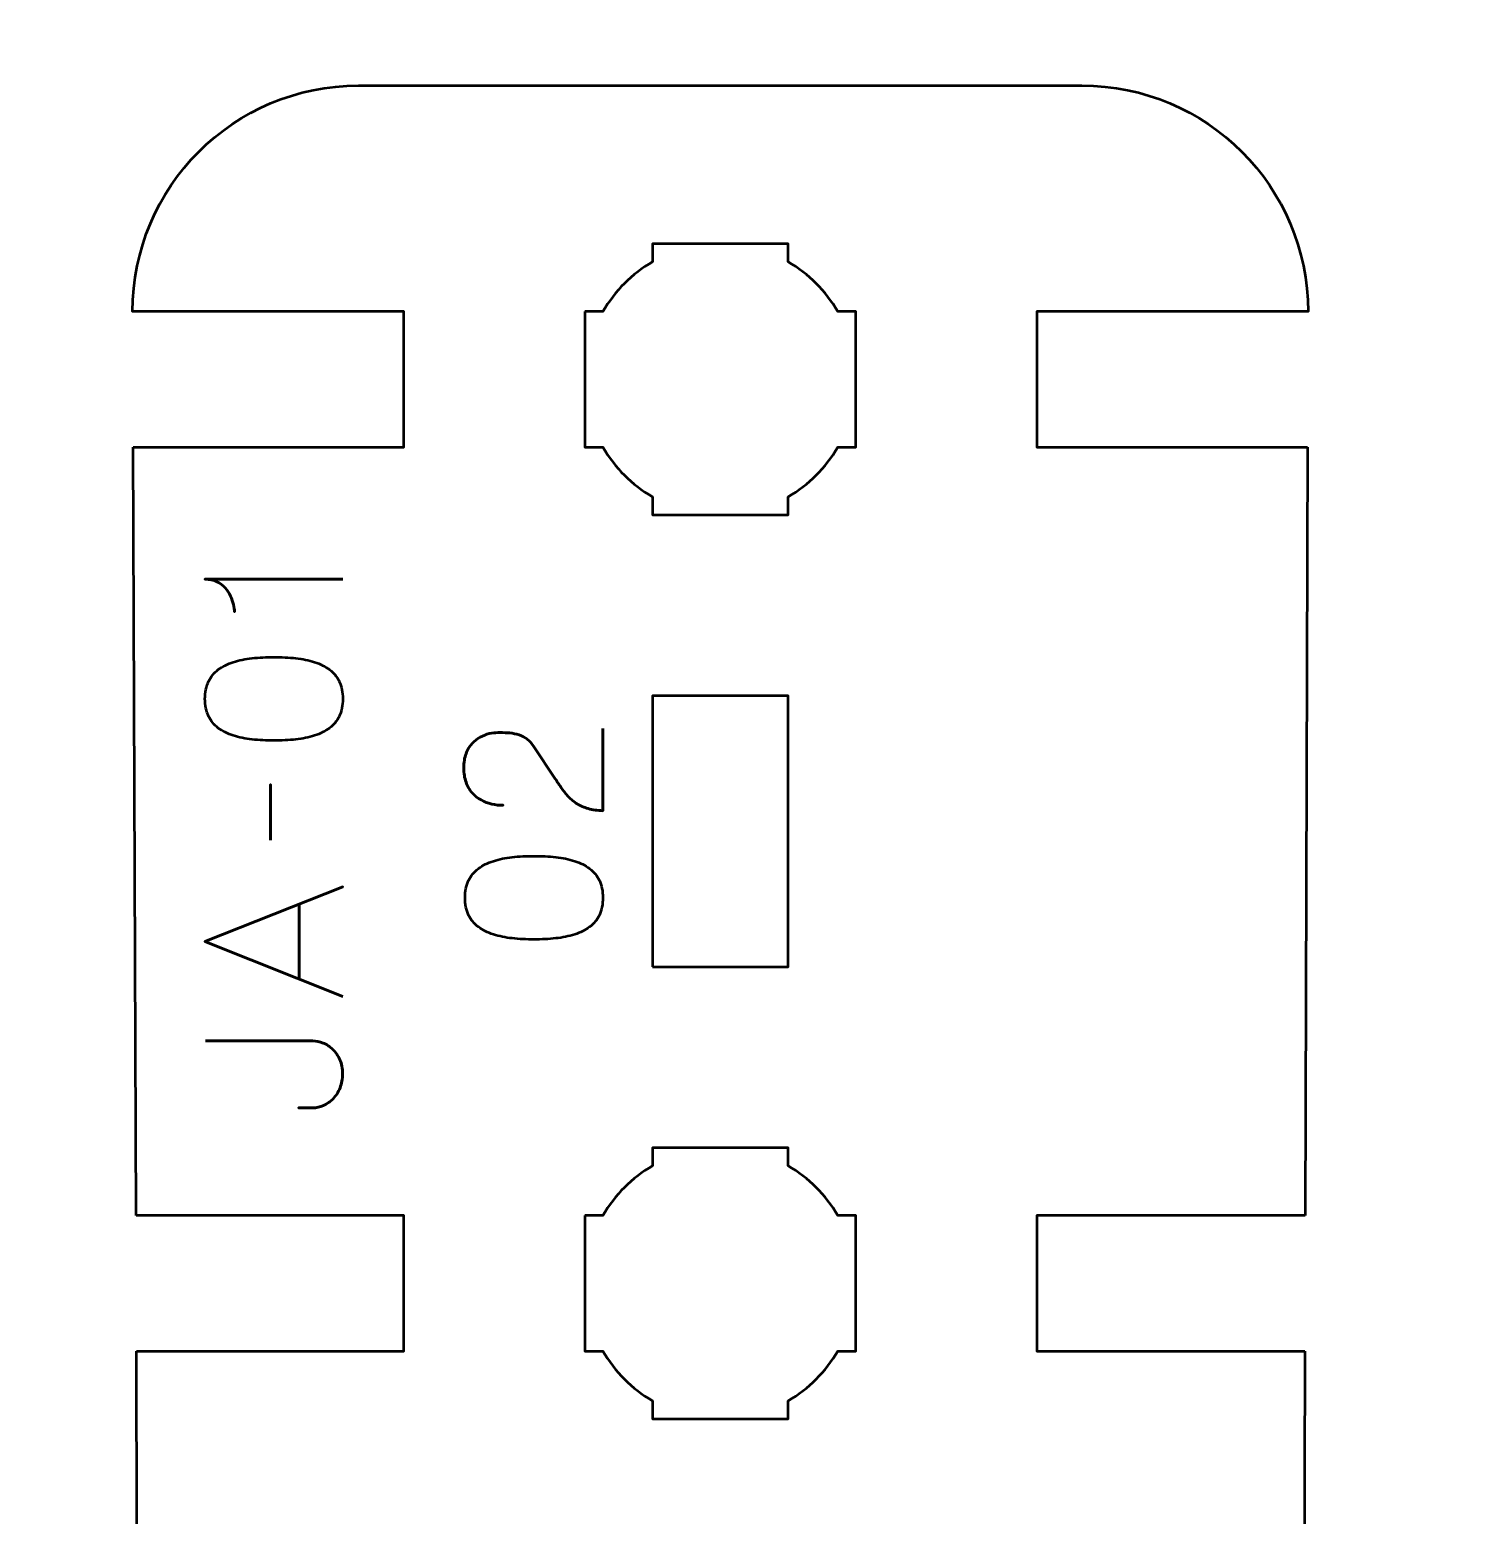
# Model space of a CAD drawing. Header units: centimetres. Extents: x -21 to 0, y -29.7 to 0.
# Drawn here: x -13.678 to -10.5, y -26.413 to -23.126 of the extents above; entities that cross this region are included whole.
import ezdxf

# ---------------------------------------------------------------- set-up
doc = ezdxf.new("R2010")
doc.units = ezdxf.units.CM
doc.header["$MEASUREMENT"] = 0
doc.layers.add('Layer 1', color=7, linetype='Continuous')

msp = doc.modelspace()

# ---------------------------------------------------------------- linework, layer by layer
at = {"layer": 'Layer 1', "color": 1, "lineweight": 53}
msp.add_open_spline([(-21.00003, -29.19995), (-21.00003, -29.19995), (-21.00003, -3.49992), (-21.00003, -3.49992), (-21.00003, -3.49992), (-21.00003, -3.41709), (-20.93286, -3.34992), (-20.85003, -3.34992), (-20.85003, -3.34992), (-20.7672, -3.34992), (-20.70003, -3.28275), (-20.70003, -3.19992), (-20.70003, -3.19992), (-20.70003, -3.11709), (-20.7672, -3.04992), (-20.85003, -3.04992), (-20.85003, -3.04992), (-20.93286, -3.04992), (-21.00003, -2.98275), (-21.00003, -2.89992), (-21.00003, -2.89992), (-21.00003, -2.81709), (-20.93286, -2.74992), (-20.85003, -2.74992), (-20.85003, -2.74992), (-20.7672, -2.74992), (-20.70003, -2.68275), (-20.70003, -2.59992), (-20.70003, -2.59992), (-20.70003, -2.51709), (-20.7672, -2.44992), (-20.85003, -2.44992), (-20.85003, -2.44992), (-20.93286, -2.44992), (-21.00003, -2.38275), (-21.00003, -2.29992), (-21.00003, -2.29992), (-21.00003, -2.21709), (-20.93286, -2.14992), (-20.85003, -2.14992), (-20.85003, -2.14992), (-20.7672, -2.14992), (-20.70003, -2.08275), (-20.70003, -1.99992), (-20.70003, -1.99992), (-20.70003, -1.91709), (-20.7672, -1.84992), (-20.85003, -1.84992), (-20.85003, -1.84992), (-20.93286, -1.84992), (-21.00003, -1.78275), (-21.00003, -1.69992), (-21.00003, -1.69992), (-21.00003, -1.61709), (-20.93286, -1.54992), (-20.85003, -1.54992), (-20.85003, -1.54992), (-20.7672, -1.54992), (-20.70003, -1.48275), (-20.70003, -1.39992), (-20.70003, -1.39992), (-20.70003, -1.31709), (-20.7672, -1.24992), (-20.85003, -1.24992), (-20.85003, -1.24992), (-20.93286, -1.24992), (-21.00003, -1.18275), (-21.00003, -1.09992), (-21.00003, -1.09992), (-21.00003, -1.09992), (-21.00003, -0.49992), (-21.00003, -0.49992), (-21.00003, -0.49992), (-21.00003, -0.22295), (-20.77694, 0.00004), (-20.49994, 0.00004), (-20.49994, 0.00004), (-20.49994, 0.00004), (-0.50008, 0.00004), (-0.50008, 0.00004), (-0.50008, 0.00004), (-0.22294, 0.00004), (0.00002, -0.22295), (0.00002, -0.49992), (0.00002, -0.49992), (0.00002, -0.49992), (0.00002, -29.19995), (0.00002, -29.19995), (0.00002, -29.19995), (0.00002, -29.47695), (-0.22294, -29.70004), (-0.50008, -29.70004), (-0.50008, -29.70004), (-0.50008, -29.70004), (-20.49994, -29.70004), (-20.49994, -29.70004), (-20.49994, -29.70004), (-20.77694, -29.70004), (-21.00003, -29.47695), (-21.00003, -29.19995)], degree=3, knots=[0, 0, 0, 0, 0.04, 0.04, 0.04, 0.04, 0.08, 0.08, 0.08, 0.08, 0.12, 0.12, 0.12, 0.12, 0.16, 0.16, 0.16, 0.16, 0.2, 0.2, 0.2, 0.2, 0.24, 0.24, 0.24, 0.24, 0.28, 0.28, 0.28, 0.28, 0.32, 0.32, 0.32, 0.32, 0.36, 0.36, 0.36, 0.36, 0.4, 0.4, 0.4, 0.4, 0.44, 0.44, 0.44, 0.44, 0.48, 0.48, 0.48, 0.48, 0.52, 0.52, 0.52, 0.52, 0.56, 0.56, 0.56, 0.56, 0.6, 0.6, 0.6, 0.6, 0.64, 0.64, 0.64, 0.64, 0.68, 0.68, 0.68, 0.68, 0.72, 0.72, 0.72, 0.72, 0.76, 0.76, 0.76, 0.76, 0.8, 0.8, 0.8, 0.8, 0.84, 0.84, 0.84, 0.84, 0.88, 0.88, 0.88, 0.88, 0.92, 0.92, 0.92, 0.92, 0.96, 0.96, 0.96, 0.96, 1, 1, 1, 1], dxfattribs=at)
at = {"layer": 'Layer 1', "lineweight": 53}
for points, knots in [([(-13.44883, -24.05), (-13.44883, -24.05), (-12.85, -24.05), (-12.85, -24.05), (-12.85, -24.05), (-12.85, -24.05), (-12.85, -23.75), (-12.85, -23.75), (-12.85, -23.75), (-12.85, -23.75), (-13.45, -23.75), (-13.45, -23.75), (-13.45, -23.75), (-13.45, -23.47391), (-13.22609, -23.25), (-12.95, -23.25), (-12.95, -23.25), (-12.95, -23.25), (-11.35, -23.25), (-11.35, -23.25), (-11.35, -23.25), (-11.07391, -23.25), (-10.85, -23.47391), (-10.85, -23.75), (-10.85, -23.75), (-10.85, -23.75), (-11.45, -23.75), (-11.45, -23.75), (-11.45, -23.75), (-11.45, -23.75), (-11.45, -24.05), (-11.45, -24.05), (-11.45, -24.05), (-11.45, -24.05), (-10.85094, -24.05), (-10.85094, -24.05)], [0, 0, 0, 0, 0.1111111, 0.1111111, 0.1111111, 0.1111111, 0.2222222, 0.2222222, 0.2222222, 0.2222222, 0.3333333, 0.3333333, 0.3333333, 0.3333333, 0.4444444, 0.4444444, 0.4444444, 0.4444444, 0.5555556, 0.5555556, 0.5555556, 0.5555556, 0.6666667, 0.6666667, 0.6666667, 0.6666667, 0.7777778, 0.7777778, 0.7777778, 0.7777778, 0.8888889, 0.8888889, 0.8888889, 0.8888889, 1, 1, 1, 1]), ([(-12.45, -23.75), (-12.45, -23.75), (-12.40985, -23.75), (-12.40985, -23.75), (-12.40985, -23.75), (-12.3835, -23.70447), (-12.34553, -23.6665), (-12.3, -23.64015), (-12.3, -23.64015), (-12.3, -23.64015), (-12.3, -23.6), (-12.3, -23.6), (-12.3, -23.6), (-12.3, -23.6), (-12.15, -23.6), (-12.15, -23.6), (-12.15, -23.6), (-12.15, -23.6), (-12, -23.6), (-12, -23.6), (-12, -23.6), (-12, -23.6), (-12, -23.64015), (-12, -23.64015), (-12, -23.64015), (-11.95447, -23.6665), (-11.9165, -23.70447), (-11.89015, -23.75), (-11.89015, -23.75), (-11.89015, -23.75), (-11.85, -23.75), (-11.85, -23.75), (-11.85, -23.75), (-11.85, -23.75), (-11.85, -23.9), (-11.85, -23.9), (-11.85, -23.9), (-11.85, -23.9), (-11.85, -24.05), (-11.85, -24.05), (-11.85, -24.05), (-11.85, -24.05), (-11.89015, -24.05), (-11.89015, -24.05), (-11.89015, -24.05), (-11.9165, -24.09553), (-11.95447, -24.1335), (-12, -24.15985), (-12, -24.15985), (-12, -24.15985), (-12, -24.2), (-12, -24.2), (-12, -24.2), (-12, -24.2), (-12.15, -24.2), (-12.15, -24.2), (-12.15, -24.2), (-12.15, -24.2), (-12.3, -24.2), (-12.3, -24.2), (-12.3, -24.2), (-12.3, -24.2), (-12.3, -24.15985), (-12.3, -24.15985), (-12.3, -24.15985), (-12.34553, -24.1335), (-12.3835, -24.09553), (-12.40985, -24.05), (-12.40985, -24.05), (-12.40985, -24.05), (-12.45, -24.05), (-12.45, -24.05), (-12.45, -24.05), (-12.45, -24.05), (-12.45, -23.9), (-12.45, -23.9), (-12.45, -23.9), (-12.45, -23.9), (-12.45, -23.75), (-12.45, -23.75)], [0, 0, 0, 0, 0.05, 0.05, 0.05, 0.05, 0.1, 0.1, 0.1, 0.1, 0.15, 0.15, 0.15, 0.15, 0.2, 0.2, 0.2, 0.2, 0.25, 0.25, 0.25, 0.25, 0.3, 0.3, 0.3, 0.3, 0.35, 0.35, 0.35, 0.35, 0.4, 0.4, 0.4, 0.4, 0.45, 0.45, 0.45, 0.45, 0.5, 0.5, 0.5, 0.5, 0.55, 0.55, 0.55, 0.55, 0.6, 0.6, 0.6, 0.6, 0.65, 0.65, 0.65, 0.65, 0.7, 0.7, 0.7, 0.7, 0.75, 0.75, 0.75, 0.75, 0.8, 0.8, 0.8, 0.8, 0.85, 0.85, 0.85, 0.85, 0.9, 0.9, 0.9, 0.9, 0.95, 0.95, 0.95, 0.95, 1, 1, 1, 1]), ([(-12.3, -25.2), (-12.3, -25.2), (-12.3, -24.6), (-12.3, -24.6), (-12.3, -24.6), (-12.3, -24.6), (-12, -24.6), (-12, -24.6), (-12, -24.6), (-12, -24.6), (-12, -25.2), (-12, -25.2), (-12, -25.2), (-12, -25.2), (-12.3, -25.2), (-12.3, -25.2)], [0, 0, 0, 0, 0.25, 0.25, 0.25, 0.25, 0.5, 0.5, 0.5, 0.5, 0.75, 0.75, 0.75, 0.75, 1, 1, 1, 1]), ([(-12.45, -25.75), (-12.45, -25.75), (-12.40985, -25.75), (-12.40985, -25.75), (-12.40985, -25.75), (-12.3835, -25.70447), (-12.34553, -25.6665), (-12.3, -25.64015), (-12.3, -25.64015), (-12.3, -25.64015), (-12.3, -25.6), (-12.3, -25.6), (-12.3, -25.6), (-12.3, -25.6), (-12.15, -25.6), (-12.15, -25.6), (-12.15, -25.6), (-12.15, -25.6), (-12, -25.6), (-12, -25.6), (-12, -25.6), (-12, -25.6), (-12, -25.64015), (-12, -25.64015), (-12, -25.64015), (-11.95447, -25.6665), (-11.9165, -25.70447), (-11.89015, -25.75), (-11.89015, -25.75), (-11.89015, -25.75), (-11.85, -25.75), (-11.85, -25.75), (-11.85, -25.75), (-11.85, -25.75), (-11.85, -25.9), (-11.85, -25.9), (-11.85, -25.9), (-11.85, -25.9), (-11.85, -26.05), (-11.85, -26.05), (-11.85, -26.05), (-11.85, -26.05), (-11.89015, -26.05), (-11.89015, -26.05), (-11.89015, -26.05), (-11.9165, -26.09553), (-11.95447, -26.1335), (-12, -26.15985), (-12, -26.15985), (-12, -26.15985), (-12, -26.2), (-12, -26.2), (-12, -26.2), (-12, -26.2), (-12.15, -26.2), (-12.15, -26.2), (-12.15, -26.2), (-12.15, -26.2), (-12.3, -26.2), (-12.3, -26.2), (-12.3, -26.2), (-12.3, -26.2), (-12.3, -26.15985), (-12.3, -26.15985), (-12.3, -26.15985), (-12.34553, -26.1335), (-12.3835, -26.09553), (-12.40985, -26.05), (-12.40985, -26.05), (-12.40985, -26.05), (-12.45, -26.05), (-12.45, -26.05), (-12.45, -26.05), (-12.45, -26.05), (-12.45, -25.9), (-12.45, -25.9), (-12.45, -25.9), (-12.45, -25.9), (-12.45, -25.75), (-12.45, -25.75)], [0, 0, 0, 0, 0.05, 0.05, 0.05, 0.05, 0.1, 0.1, 0.1, 0.1, 0.15, 0.15, 0.15, 0.15, 0.2, 0.2, 0.2, 0.2, 0.25, 0.25, 0.25, 0.25, 0.3, 0.3, 0.3, 0.3, 0.35, 0.35, 0.35, 0.35, 0.4, 0.4, 0.4, 0.4, 0.45, 0.45, 0.45, 0.45, 0.5, 0.5, 0.5, 0.5, 0.55, 0.55, 0.55, 0.55, 0.6, 0.6, 0.6, 0.6, 0.65, 0.65, 0.65, 0.65, 0.7, 0.7, 0.7, 0.7, 0.75, 0.75, 0.75, 0.75, 0.8, 0.8, 0.8, 0.8, 0.85, 0.85, 0.85, 0.85, 0.9, 0.9, 0.9, 0.9, 0.95, 0.95, 0.95, 0.95, 1, 1, 1, 1]), ([(-13.44101, -26.05), (-13.44101, -26.05), (-12.85, -26.05), (-12.85, -26.05), (-12.85, -26.05), (-12.85, -26.05), (-12.85, -25.75), (-12.85, -25.75), (-12.85, -25.75), (-12.85, -25.75), (-13.44219, -25.75), (-13.44219, -25.75)], [0, 0, 0, 0, 0.3333333, 0.3333333, 0.3333333, 0.3333333, 0.6666667, 0.6666667, 0.6666667, 0.6666667, 1, 1, 1, 1]), ([(-10.85625, -25.75), (-10.85625, -25.75), (-11.45, -25.75), (-11.45, -25.75), (-11.45, -25.75), (-11.45, -25.75), (-11.45, -26.05), (-11.45, -26.05), (-11.45, -26.05), (-11.45, -26.05), (-10.85719, -26.05), (-10.85719, -26.05)], [0, 0, 0, 0, 0.3333333, 0.3333333, 0.3333333, 0.3333333, 0.6666667, 0.6666667, 0.6666667, 0.6666667, 1, 1, 1, 1])]:
    msp.add_open_spline(points, degree=3, knots=knots, dxfattribs=at)
at = {"layer": 'Layer 1', "color": 3, "lineweight": 53}
for points in [[(-13.44219, -25.75), (-13.44219, -25.75), (-13.44883, -24.05), (-13.44883, -24.05)], [(-10.85094, -24.05), (-10.85094, -24.05), (-10.85625, -25.75), (-10.85625, -25.75)], [(-13.4375, -28.05), (-13.4375, -28.05), (-13.44101, -26.05), (-13.44101, -26.05)], [(-10.85719, -26.05), (-10.85719, -26.05), (-10.8625, -28.05), (-10.8625, -28.05)]]:
    msp.add_open_spline(points, degree=3, dxfattribs=at)
at = {"layer": 'Layer 1', "color": 5, "lineweight": 53}
for points, knots in [([(-12.98505, -24.34231), (-12.98505, -24.34231), (-13.29027, -24.34231), (-13.29027, -24.34231), (-13.29027, -24.34231), (-13.2799, -24.34238), (-13.27101, -24.34422), (-13.2636, -24.34775), (-13.2636, -24.34775), (-13.25612, -24.3512), (-13.24998, -24.35579), (-13.24505, -24.36143), (-13.24505, -24.36143), (-13.24011, -24.36708), (-13.23616, -24.37315), (-13.23319, -24.37964), (-13.23319, -24.37964), (-13.2303, -24.38613), (-13.22811, -24.39241), (-13.22677, -24.39848), (-13.22677, -24.39848), (-13.22536, -24.40461), (-13.22451, -24.40984), (-13.22423, -24.41428), (-13.22423, -24.41428), (-13.22451, -24.40984), (-13.22536, -24.40461), (-13.22677, -24.39848), (-13.22677, -24.39848), (-13.22811, -24.39241), (-13.2303, -24.38613), (-13.23319, -24.37964), (-13.23319, -24.37964), (-13.23616, -24.37315), (-13.24011, -24.36708), (-13.24505, -24.36143), (-13.24505, -24.36143), (-13.24998, -24.35579), (-13.25612, -24.3512), (-13.2636, -24.34775), (-13.2636, -24.34775), (-13.27101, -24.34422), (-13.2799, -24.34238), (-13.29027, -24.34231), (-13.29027, -24.34231), (-13.29027, -24.34231), (-12.98505, -24.34231), (-12.98505, -24.34231)], [0, 0, 0, 0, 0.0833333, 0.0833333, 0.0833333, 0.0833333, 0.1666667, 0.1666667, 0.1666667, 0.1666667, 0.25, 0.25, 0.25, 0.25, 0.3333333, 0.3333333, 0.3333333, 0.3333333, 0.4166667, 0.4166667, 0.4166667, 0.4166667, 0.5, 0.5, 0.5, 0.5, 0.5833333, 0.5833333, 0.5833333, 0.5833333, 0.6666667, 0.6666667, 0.6666667, 0.6666667, 0.75, 0.75, 0.75, 0.75, 0.8333333, 0.8333333, 0.8333333, 0.8333333, 0.9166667, 0.9166667, 0.9166667, 0.9166667, 1, 1, 1, 1]), ([(-12.98505, -24.60689), (-12.98512, -24.59208), (-12.98773, -24.57931), (-12.99281, -24.56865), (-12.99281, -24.56865), (-12.99789, -24.55807), (-13.00516, -24.54925), (-13.0144, -24.5422), (-13.0144, -24.5422), (-13.02371, -24.53521), (-13.03472, -24.52971), (-13.04742, -24.52562), (-13.04742, -24.52562), (-13.06012, -24.52159), (-13.07402, -24.5187), (-13.08926, -24.51708), (-13.08926, -24.51708), (-13.1045, -24.51538), (-13.12052, -24.51454), (-13.13745, -24.51461), (-13.13745, -24.51461), (-13.15431, -24.51454), (-13.17033, -24.51538), (-13.1855, -24.51708), (-13.1855, -24.51708), (-13.20067, -24.5187), (-13.21464, -24.52159), (-13.22734, -24.52562), (-13.22734, -24.52562), (-13.23997, -24.52971), (-13.25097, -24.53521), (-13.26036, -24.5422), (-13.26036, -24.5422), (-13.26967, -24.54925), (-13.27694, -24.55807), (-13.28202, -24.56865), (-13.28202, -24.56865), (-13.28717, -24.57931), (-13.28978, -24.59208), (-13.28985, -24.60689), (-13.28985, -24.60689), (-13.28978, -24.62171), (-13.28717, -24.63448), (-13.28202, -24.64514), (-13.28202, -24.64514), (-13.27694, -24.65572), (-13.26967, -24.66454), (-13.26036, -24.67159), (-13.26036, -24.67159), (-13.25097, -24.67858), (-13.23997, -24.68408), (-13.22734, -24.68817), (-13.22734, -24.68817), (-13.21464, -24.6922), (-13.20067, -24.69509), (-13.1855, -24.69671), (-13.1855, -24.69671), (-13.17033, -24.6984), (-13.15431, -24.69925), (-13.13745, -24.69918), (-13.13745, -24.69918), (-13.12052, -24.69925), (-13.1045, -24.6984), (-13.08926, -24.69671), (-13.08926, -24.69671), (-13.07402, -24.69509), (-13.06012, -24.6922), (-13.04742, -24.68817), (-13.04742, -24.68817), (-13.03472, -24.68408), (-13.02371, -24.67858), (-13.0144, -24.67159), (-13.0144, -24.67159), (-13.00516, -24.66454), (-12.99789, -24.65572), (-12.99281, -24.64514), (-12.99281, -24.64514), (-12.98773, -24.63448), (-12.98512, -24.62171), (-12.98505, -24.60689)], [0, 0, 0, 0, 0.05, 0.05, 0.05, 0.05, 0.1, 0.1, 0.1, 0.1, 0.15, 0.15, 0.15, 0.15, 0.2, 0.2, 0.2, 0.2, 0.25, 0.25, 0.25, 0.25, 0.3, 0.3, 0.3, 0.3, 0.35, 0.35, 0.35, 0.35, 0.4, 0.4, 0.4, 0.4, 0.45, 0.45, 0.45, 0.45, 0.5, 0.5, 0.5, 0.5, 0.55, 0.55, 0.55, 0.55, 0.6, 0.6, 0.6, 0.6, 0.65, 0.65, 0.65, 0.65, 0.7, 0.7, 0.7, 0.7, 0.75, 0.75, 0.75, 0.75, 0.8, 0.8, 0.8, 0.8, 0.85, 0.85, 0.85, 0.85, 0.9, 0.9, 0.9, 0.9, 0.95, 0.95, 0.95, 0.95, 1, 1, 1, 1]), ([(-12.98505, -24.60689), (-12.98512, -24.59208), (-12.98773, -24.57931), (-12.99281, -24.56865), (-12.99281, -24.56865), (-12.99789, -24.55807), (-13.00516, -24.54925), (-13.0144, -24.5422), (-13.0144, -24.5422), (-13.02371, -24.53521), (-13.03472, -24.52971), (-13.04742, -24.52562), (-13.04742, -24.52562), (-13.06012, -24.52159), (-13.07402, -24.5187), (-13.08926, -24.51708), (-13.08926, -24.51708), (-13.1045, -24.51538), (-13.12052, -24.51454), (-13.13745, -24.51461), (-13.13745, -24.51461), (-13.15431, -24.51454), (-13.17033, -24.51538), (-13.1855, -24.51708), (-13.1855, -24.51708), (-13.20067, -24.5187), (-13.21464, -24.52159), (-13.22734, -24.52562), (-13.22734, -24.52562), (-13.23997, -24.52971), (-13.25097, -24.53521), (-13.26036, -24.5422), (-13.26036, -24.5422), (-13.26967, -24.54925), (-13.27694, -24.55807), (-13.28202, -24.56865), (-13.28202, -24.56865), (-13.28717, -24.57931), (-13.28978, -24.59208), (-13.28985, -24.60689), (-13.28985, -24.60689), (-13.28978, -24.62171), (-13.28717, -24.63448), (-13.28202, -24.64514), (-13.28202, -24.64514), (-13.27694, -24.65572), (-13.26967, -24.66454), (-13.26036, -24.67159), (-13.26036, -24.67159), (-13.25097, -24.67858), (-13.23997, -24.68408), (-13.22734, -24.68817), (-13.22734, -24.68817), (-13.21464, -24.6922), (-13.20067, -24.69509), (-13.1855, -24.69671), (-13.1855, -24.69671), (-13.17033, -24.6984), (-13.15431, -24.69925), (-13.13745, -24.69918), (-13.13745, -24.69918), (-13.12052, -24.69925), (-13.1045, -24.6984), (-13.08926, -24.69671), (-13.08926, -24.69671), (-13.07402, -24.69509), (-13.06012, -24.6922), (-13.04742, -24.68817), (-13.04742, -24.68817), (-13.03472, -24.68408), (-13.02371, -24.67858), (-13.0144, -24.67159), (-13.0144, -24.67159), (-13.00516, -24.66454), (-12.99789, -24.65572), (-12.99281, -24.64514), (-12.99281, -24.64514), (-12.98773, -24.63448), (-12.98512, -24.62171), (-12.98505, -24.60689)], [0, 0, 0, 0, 0.05, 0.05, 0.05, 0.05, 0.1, 0.1, 0.1, 0.1, 0.15, 0.15, 0.15, 0.15, 0.2, 0.2, 0.2, 0.2, 0.25, 0.25, 0.25, 0.25, 0.3, 0.3, 0.3, 0.3, 0.35, 0.35, 0.35, 0.35, 0.4, 0.4, 0.4, 0.4, 0.45, 0.45, 0.45, 0.45, 0.5, 0.5, 0.5, 0.5, 0.55, 0.55, 0.55, 0.55, 0.6, 0.6, 0.6, 0.6, 0.65, 0.65, 0.65, 0.65, 0.7, 0.7, 0.7, 0.7, 0.75, 0.75, 0.75, 0.75, 0.8, 0.8, 0.8, 0.8, 0.85, 0.85, 0.85, 0.85, 0.9, 0.9, 0.9, 0.9, 0.95, 0.95, 0.95, 0.95, 1, 1, 1, 1]), ([(-12.40974, -24.67272), (-12.40974, -24.67272), (-12.40974, -24.85433), (-12.40974, -24.85433), (-12.40974, -24.85433), (-12.42202, -24.85398), (-12.43288, -24.85243), (-12.4422, -24.84981), (-12.4422, -24.84981), (-12.45151, -24.84713), (-12.45969, -24.84354), (-12.46675, -24.83909), (-12.46675, -24.83909), (-12.4738, -24.83457), (-12.48008, -24.82942), (-12.48559, -24.82357), (-12.48559, -24.82357), (-12.49116, -24.81771), (-12.49624, -24.81143), (-12.50104, -24.80466), (-12.50104, -24.80466), (-12.50577, -24.79789), (-12.51049, -24.7909), (-12.51515, -24.78363), (-12.51515, -24.78363), (-12.51515, -24.78363), (-12.56341, -24.71124), (-12.56341, -24.71124), (-12.56341, -24.71124), (-12.56863, -24.70384), (-12.57427, -24.69805), (-12.58048, -24.69396), (-12.58048, -24.69396), (-12.58662, -24.6898), (-12.59311, -24.6869), (-12.59989, -24.68514), (-12.59989, -24.68514), (-12.60673, -24.68345), (-12.61364, -24.68239), (-12.62077, -24.68204), (-12.62077, -24.68204), (-12.6279, -24.68168), (-12.63502, -24.68154), (-12.64215, -24.68161), (-12.64215, -24.68161), (-12.648, -24.68161), (-12.65428, -24.68239), (-12.66106, -24.68394), (-12.66106, -24.68394), (-12.66776, -24.68556), (-12.67446, -24.6881), (-12.68109, -24.6917), (-12.68109, -24.6917), (-12.68773, -24.6953), (-12.69379, -24.7001), (-12.6993, -24.70609), (-12.6993, -24.70609), (-12.70473, -24.71209), (-12.7091, -24.7195), (-12.71242, -24.72832), (-12.71242, -24.72832), (-12.71574, -24.73714), (-12.71743, -24.74751), (-12.7175, -24.7595), (-12.7175, -24.7595), (-12.71743, -24.77157), (-12.71574, -24.78222), (-12.71249, -24.7914), (-12.71249, -24.7914), (-12.70925, -24.80057), (-12.70473, -24.8084), (-12.69902, -24.81489), (-12.69902, -24.81489), (-12.6933, -24.82138), (-12.68667, -24.8266), (-12.67926, -24.83069), (-12.67926, -24.83069), (-12.67185, -24.83479), (-12.66395, -24.83775), (-12.65562, -24.83965), (-12.65562, -24.83965), (-12.6473, -24.84156), (-12.63883, -24.84248), (-12.63029, -24.84248), (-12.63029, -24.84248), (-12.63883, -24.84248), (-12.6473, -24.84156), (-12.65562, -24.83965), (-12.65562, -24.83965), (-12.66395, -24.83775), (-12.67185, -24.83479), (-12.67926, -24.83069), (-12.67926, -24.83069), (-12.68667, -24.8266), (-12.6933, -24.82138), (-12.69902, -24.81489), (-12.69902, -24.81489), (-12.70473, -24.8084), (-12.70925, -24.80057), (-12.71249, -24.7914), (-12.71249, -24.7914), (-12.71574, -24.78222), (-12.71743, -24.77157), (-12.7175, -24.7595), (-12.7175, -24.7595), (-12.71743, -24.74751), (-12.71574, -24.73714), (-12.71242, -24.72832), (-12.71242, -24.72832), (-12.7091, -24.7195), (-12.70473, -24.71209), (-12.6993, -24.70609), (-12.6993, -24.70609), (-12.69379, -24.7001), (-12.68773, -24.6953), (-12.68109, -24.6917), (-12.68109, -24.6917), (-12.67446, -24.6881), (-12.66776, -24.68556), (-12.66106, -24.68394), (-12.66106, -24.68394), (-12.65428, -24.68239), (-12.648, -24.68161), (-12.64215, -24.68161), (-12.64215, -24.68161), (-12.63502, -24.68154), (-12.6279, -24.68168), (-12.62077, -24.68204), (-12.62077, -24.68204), (-12.61364, -24.68239), (-12.60673, -24.68345), (-12.59989, -24.68514), (-12.59989, -24.68514), (-12.59311, -24.6869), (-12.58662, -24.6898), (-12.58048, -24.69396), (-12.58048, -24.69396), (-12.57427, -24.69805), (-12.56863, -24.70384), (-12.56341, -24.71124), (-12.56341, -24.71124), (-12.56341, -24.71124), (-12.51515, -24.78363), (-12.51515, -24.78363), (-12.51515, -24.78363), (-12.51049, -24.7909), (-12.50577, -24.79789), (-12.50104, -24.80466), (-12.50104, -24.80466), (-12.49624, -24.81143), (-12.49116, -24.81771), (-12.48559, -24.82357), (-12.48559, -24.82357), (-12.48008, -24.82942), (-12.4738, -24.83457), (-12.46675, -24.83909), (-12.46675, -24.83909), (-12.45969, -24.84354), (-12.45151, -24.84713), (-12.4422, -24.84981), (-12.4422, -24.84981), (-12.43288, -24.85243), (-12.42202, -24.85398), (-12.40974, -24.85433), (-12.40974, -24.85433), (-12.40974, -24.85433), (-12.40974, -24.67272), (-12.40974, -24.67272)], [0, 0, 0, 0, 0.0238095, 0.0238095, 0.0238095, 0.0238095, 0.047619, 0.047619, 0.047619, 0.047619, 0.0714286, 0.0714286, 0.0714286, 0.0714286, 0.0952381, 0.0952381, 0.0952381, 0.0952381, 0.1190476, 0.1190476, 0.1190476, 0.1190476, 0.1428571, 0.1428571, 0.1428571, 0.1428571, 0.1666667, 0.1666667, 0.1666667, 0.1666667, 0.1904762, 0.1904762, 0.1904762, 0.1904762, 0.2142857, 0.2142857, 0.2142857, 0.2142857, 0.2380952, 0.2380952, 0.2380952, 0.2380952, 0.2619048, 0.2619048, 0.2619048, 0.2619048, 0.2857143, 0.2857143, 0.2857143, 0.2857143, 0.3095238, 0.3095238, 0.3095238, 0.3095238, 0.3333333, 0.3333333, 0.3333333, 0.3333333, 0.3571429, 0.3571429, 0.3571429, 0.3571429, 0.3809524, 0.3809524, 0.3809524, 0.3809524, 0.4047619, 0.4047619, 0.4047619, 0.4047619, 0.4285714, 0.4285714, 0.4285714, 0.4285714, 0.452381, 0.452381, 0.452381, 0.452381, 0.4761905, 0.4761905, 0.4761905, 0.4761905, 0.5, 0.5, 0.5, 0.5, 0.5238095, 0.5238095, 0.5238095, 0.5238095, 0.547619, 0.547619, 0.547619, 0.547619, 0.5714286, 0.5714286, 0.5714286, 0.5714286, 0.5952381, 0.5952381, 0.5952381, 0.5952381, 0.6190476, 0.6190476, 0.6190476, 0.6190476, 0.6428571, 0.6428571, 0.6428571, 0.6428571, 0.6666667, 0.6666667, 0.6666667, 0.6666667, 0.6904762, 0.6904762, 0.6904762, 0.6904762, 0.7142857, 0.7142857, 0.7142857, 0.7142857, 0.7380952, 0.7380952, 0.7380952, 0.7380952, 0.7619048, 0.7619048, 0.7619048, 0.7619048, 0.7857143, 0.7857143, 0.7857143, 0.7857143, 0.8095238, 0.8095238, 0.8095238, 0.8095238, 0.8333333, 0.8333333, 0.8333333, 0.8333333, 0.8571429, 0.8571429, 0.8571429, 0.8571429, 0.8809524, 0.8809524, 0.8809524, 0.8809524, 0.9047619, 0.9047619, 0.9047619, 0.9047619, 0.9285714, 0.9285714, 0.9285714, 0.9285714, 0.952381, 0.952381, 0.952381, 0.952381, 0.9761905, 0.9761905, 0.9761905, 0.9761905, 1, 1, 1, 1]), ([(-13.14465, -24.91931), (-13.14465, -24.91931), (-13.14465, -24.79612), (-13.14465, -24.79612), (-13.14465, -24.79612), (-13.14465, -24.79612), (-13.14465, -24.91931), (-13.14465, -24.91931)], [0, 0, 0, 0, 0.5, 0.5, 0.5, 0.5, 1, 1, 1, 1]), ([(-12.40974, -25.04694), (-12.40981, -25.03213), (-12.41242, -25.01936), (-12.4175, -25.0087), (-12.4175, -25.0087), (-12.42258, -24.99812), (-12.42985, -24.9893), (-12.43909, -24.98225), (-12.43909, -24.98225), (-12.4484, -24.97526), (-12.45941, -24.96976), (-12.47211, -24.96567), (-12.47211, -24.96567), (-12.48481, -24.96164), (-12.49871, -24.95875), (-12.51395, -24.95713), (-12.51395, -24.95713), (-12.52919, -24.95543), (-12.54521, -24.95459), (-12.56214, -24.95466), (-12.56214, -24.95466), (-12.579, -24.95459), (-12.59502, -24.95543), (-12.61019, -24.95713), (-12.61019, -24.95713), (-12.62536, -24.95875), (-12.63933, -24.96164), (-12.65203, -24.96567), (-12.65203, -24.96567), (-12.66466, -24.96976), (-12.67566, -24.97526), (-12.68505, -24.98225), (-12.68505, -24.98225), (-12.69436, -24.9893), (-12.70163, -24.99812), (-12.70671, -25.0087), (-12.70671, -25.0087), (-12.71186, -25.01936), (-12.71447, -25.03213), (-12.71454, -25.04694), (-12.71454, -25.04694), (-12.71447, -25.06176), (-12.71186, -25.07453), (-12.70671, -25.08519), (-12.70671, -25.08519), (-12.70163, -25.09577), (-12.69436, -25.10459), (-12.68505, -25.11164), (-12.68505, -25.11164), (-12.67566, -25.11863), (-12.66466, -25.12413), (-12.65203, -25.12822), (-12.65203, -25.12822), (-12.63933, -25.13225), (-12.62536, -25.13514), (-12.61019, -25.13676), (-12.61019, -25.13676), (-12.59502, -25.13845), (-12.579, -25.1393), (-12.56214, -25.13923), (-12.56214, -25.13923), (-12.54521, -25.1393), (-12.52919, -25.13845), (-12.51395, -25.13676), (-12.51395, -25.13676), (-12.49871, -25.13514), (-12.48481, -25.13225), (-12.47211, -25.12822), (-12.47211, -25.12822), (-12.45941, -25.12413), (-12.4484, -25.11863), (-12.43909, -25.11164), (-12.43909, -25.11164), (-12.42985, -25.10459), (-12.42258, -25.09577), (-12.4175, -25.08519), (-12.4175, -25.08519), (-12.41242, -25.07453), (-12.40981, -25.06176), (-12.40974, -25.04694)], [0, 0, 0, 0, 0.05, 0.05, 0.05, 0.05, 0.1, 0.1, 0.1, 0.1, 0.15, 0.15, 0.15, 0.15, 0.2, 0.2, 0.2, 0.2, 0.25, 0.25, 0.25, 0.25, 0.3, 0.3, 0.3, 0.3, 0.35, 0.35, 0.35, 0.35, 0.4, 0.4, 0.4, 0.4, 0.45, 0.45, 0.45, 0.45, 0.5, 0.5, 0.5, 0.5, 0.55, 0.55, 0.55, 0.55, 0.6, 0.6, 0.6, 0.6, 0.65, 0.65, 0.65, 0.65, 0.7, 0.7, 0.7, 0.7, 0.75, 0.75, 0.75, 0.75, 0.8, 0.8, 0.8, 0.8, 0.85, 0.85, 0.85, 0.85, 0.9, 0.9, 0.9, 0.9, 0.95, 0.95, 0.95, 0.95, 1, 1, 1, 1]), ([(-12.40974, -25.04694), (-12.40981, -25.03213), (-12.41242, -25.01936), (-12.4175, -25.0087), (-12.4175, -25.0087), (-12.42258, -24.99812), (-12.42985, -24.9893), (-12.43909, -24.98225), (-12.43909, -24.98225), (-12.4484, -24.97526), (-12.45941, -24.96976), (-12.47211, -24.96567), (-12.47211, -24.96567), (-12.48481, -24.96164), (-12.49871, -24.95875), (-12.51395, -24.95713), (-12.51395, -24.95713), (-12.52919, -24.95543), (-12.54521, -24.95459), (-12.56214, -24.95466), (-12.56214, -24.95466), (-12.579, -24.95459), (-12.59502, -24.95543), (-12.61019, -24.95713), (-12.61019, -24.95713), (-12.62536, -24.95875), (-12.63933, -24.96164), (-12.65203, -24.96567), (-12.65203, -24.96567), (-12.66466, -24.96976), (-12.67566, -24.97526), (-12.68505, -24.98225), (-12.68505, -24.98225), (-12.69436, -24.9893), (-12.70163, -24.99812), (-12.70671, -25.0087), (-12.70671, -25.0087), (-12.71186, -25.01936), (-12.71447, -25.03213), (-12.71454, -25.04694), (-12.71454, -25.04694), (-12.71447, -25.06176), (-12.71186, -25.07453), (-12.70671, -25.08519), (-12.70671, -25.08519), (-12.70163, -25.09577), (-12.69436, -25.10459), (-12.68505, -25.11164), (-12.68505, -25.11164), (-12.67566, -25.11863), (-12.66466, -25.12413), (-12.65203, -25.12822), (-12.65203, -25.12822), (-12.63933, -25.13225), (-12.62536, -25.13514), (-12.61019, -25.13676), (-12.61019, -25.13676), (-12.59502, -25.13845), (-12.579, -25.1393), (-12.56214, -25.13923), (-12.56214, -25.13923), (-12.54521, -25.1393), (-12.52919, -25.13845), (-12.51395, -25.13676), (-12.51395, -25.13676), (-12.49871, -25.13514), (-12.48481, -25.13225), (-12.47211, -25.12822), (-12.47211, -25.12822), (-12.45941, -25.12413), (-12.4484, -25.11863), (-12.43909, -25.11164), (-12.43909, -25.11164), (-12.42985, -25.10459), (-12.42258, -25.09577), (-12.4175, -25.08519), (-12.4175, -25.08519), (-12.41242, -25.07453), (-12.40981, -25.06176), (-12.40974, -25.04694)], [0, 0, 0, 0, 0.05, 0.05, 0.05, 0.05, 0.1, 0.1, 0.1, 0.1, 0.15, 0.15, 0.15, 0.15, 0.2, 0.2, 0.2, 0.2, 0.25, 0.25, 0.25, 0.25, 0.3, 0.3, 0.3, 0.3, 0.35, 0.35, 0.35, 0.35, 0.4, 0.4, 0.4, 0.4, 0.45, 0.45, 0.45, 0.45, 0.5, 0.5, 0.5, 0.5, 0.55, 0.55, 0.55, 0.55, 0.6, 0.6, 0.6, 0.6, 0.65, 0.65, 0.65, 0.65, 0.7, 0.7, 0.7, 0.7, 0.75, 0.75, 0.75, 0.75, 0.8, 0.8, 0.8, 0.8, 0.85, 0.85, 0.85, 0.85, 0.9, 0.9, 0.9, 0.9, 0.95, 0.95, 0.95, 0.95, 1, 1, 1, 1]), ([(-12.98505, -25.26517), (-12.98505, -25.26517), (-13.29027, -25.1441), (-13.29027, -25.1441), (-13.29027, -25.1441), (-13.29027, -25.1441), (-12.98505, -25.0226), (-12.98505, -25.0226), (-12.98505, -25.0226), (-12.98505, -25.0226), (-13.29027, -25.1441), (-13.29027, -25.1441), (-13.29027, -25.1441), (-13.29027, -25.1441), (-12.98505, -25.26517), (-12.98505, -25.26517)], [0, 0, 0, 0, 0.25, 0.25, 0.25, 0.25, 0.5, 0.5, 0.5, 0.5, 0.75, 0.75, 0.75, 0.75, 1, 1, 1, 1]), ([(-13.08115, -25.22707), (-13.08115, -25.22707), (-13.08115, -25.06113), (-13.08115, -25.06113), (-13.08115, -25.06113), (-13.08115, -25.06113), (-13.08115, -25.22707), (-13.08115, -25.22707)], [0, 0, 0, 0, 0.5, 0.5, 0.5, 0.5, 1, 1, 1, 1]), ([(-13.28858, -25.36338), (-13.28858, -25.36338), (-13.05151, -25.3638), (-13.05151, -25.3638), (-13.05151, -25.3638), (-13.04375, -25.3638), (-13.03606, -25.36543), (-13.0283, -25.36853), (-13.0283, -25.36853), (-13.02061, -25.37171), (-13.01348, -25.37636), (-13.00706, -25.3825), (-13.00706, -25.3825), (-13.00057, -25.38871), (-12.99542, -25.39626), (-12.99147, -25.40522), (-12.99147, -25.40522), (-12.98759, -25.41425), (-12.98554, -25.42455), (-12.98547, -25.43619), (-12.98547, -25.43619), (-12.98547, -25.44784), (-12.98738, -25.45835), (-12.99112, -25.46766), (-12.99112, -25.46766), (-12.99493, -25.47698), (-13.00001, -25.48495), (-13.00643, -25.49151), (-13.00643, -25.49151), (-13.01285, -25.49814), (-13.0199, -25.50315), (-13.02774, -25.50668), (-13.02774, -25.50668), (-13.03557, -25.51021), (-13.04347, -25.51197), (-13.05151, -25.51197), (-13.05151, -25.51197), (-13.05151, -25.51197), (-13.08284, -25.51197), (-13.08284, -25.51197), (-13.08284, -25.51197), (-13.08284, -25.51197), (-13.05151, -25.51197), (-13.05151, -25.51197), (-13.05151, -25.51197), (-13.04347, -25.51197), (-13.03557, -25.51021), (-13.02774, -25.50668), (-13.02774, -25.50668), (-13.0199, -25.50315), (-13.01285, -25.49814), (-13.00643, -25.49151), (-13.00643, -25.49151), (-13.00001, -25.48495), (-12.99493, -25.47698), (-12.99112, -25.46766), (-12.99112, -25.46766), (-12.98738, -25.45835), (-12.98547, -25.44784), (-12.98547, -25.43619), (-12.98547, -25.43619), (-12.98554, -25.42455), (-12.98759, -25.41425), (-12.99147, -25.40522), (-12.99147, -25.40522), (-12.99542, -25.39626), (-13.00057, -25.38871), (-13.00706, -25.3825), (-13.00706, -25.3825), (-13.01348, -25.37636), (-13.02061, -25.37171), (-13.0283, -25.36853), (-13.0283, -25.36853), (-13.03606, -25.36543), (-13.04375, -25.3638), (-13.05151, -25.3638), (-13.05151, -25.3638), (-13.05151, -25.3638), (-13.28858, -25.36338), (-13.28858, -25.36338)], [0, 0, 0, 0, 0.05, 0.05, 0.05, 0.05, 0.1, 0.1, 0.1, 0.1, 0.15, 0.15, 0.15, 0.15, 0.2, 0.2, 0.2, 0.2, 0.25, 0.25, 0.25, 0.25, 0.3, 0.3, 0.3, 0.3, 0.35, 0.35, 0.35, 0.35, 0.4, 0.4, 0.4, 0.4, 0.45, 0.45, 0.45, 0.45, 0.5, 0.5, 0.5, 0.5, 0.55, 0.55, 0.55, 0.55, 0.6, 0.6, 0.6, 0.6, 0.65, 0.65, 0.65, 0.65, 0.7, 0.7, 0.7, 0.7, 0.75, 0.75, 0.75, 0.75, 0.8, 0.8, 0.8, 0.8, 0.85, 0.85, 0.85, 0.85, 0.9, 0.9, 0.9, 0.9, 0.95, 0.95, 0.95, 0.95, 1, 1, 1, 1])]:
    msp.add_open_spline(points, degree=3, knots=knots, dxfattribs=at)

doc.saveas('drawing.dxf')
